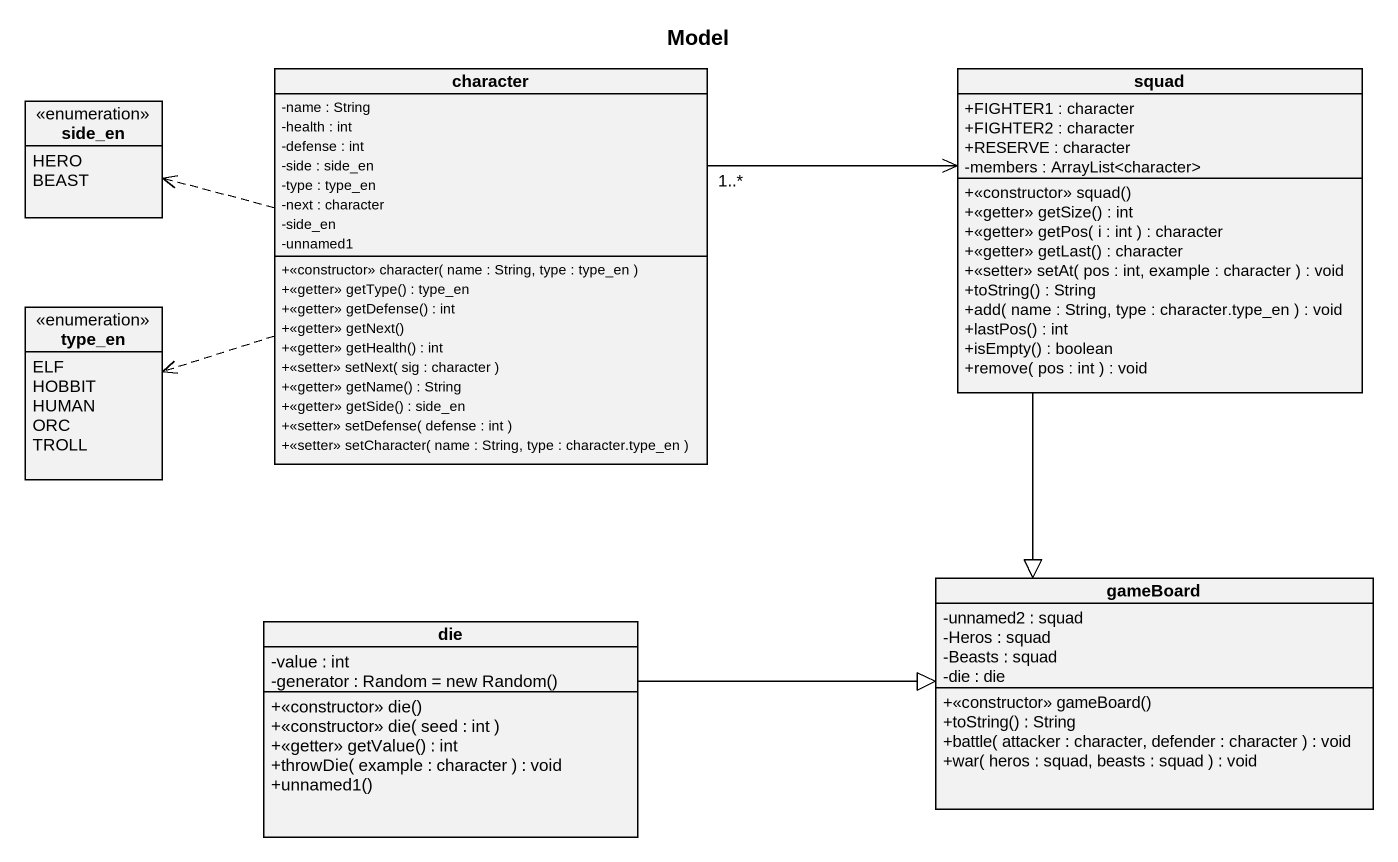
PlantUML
@startuml
title Model
hide circle
hide empty members
skinparam classAttributeIconSize 0
enum side_en {
  HERO
  BEAST
}
class character {
  -name : String
  -health : int
  -defense : int
  -side : side_en
  -type : type_en
  -next : character
  -side_en
  -unnamed1
  +<<constructor>> character( name : String, type : type_en )
  +<<getter>> getType() : type_en
  +<<getter>> getDefense() : int
  +<<getter>> getNext()
  +<<getter>> getHealth() : int
  +<<setter>> setNext( sig : character )
  +<<getter>> getName() : String
  +<<getter>> getSide() : side_en
  +<<setter>> setDefense( defense : int )
  +<<setter>> setCharacter( name : String, type : character.type_en )
}
class squad {
  +FIGHTER1 : character
  +FIGHTER2 : character
  +RESERVE : character
  -members : ArrayList<character>
  +<<constructor>> squad()
  +<<getter>> getSize() : int
  +<<getter>> getPos( i : int ) : character
  +<<getter>> getLast() : character
  +<<setter>> setAt( pos : int, example : character ) : void
  +toString() : String
  +add( name : String, type : character.type_en ) : void
  +lastPos() : int
  +isEmpty() : boolean
  +remove( pos : int ) : void
}
enum type_en {
  ELF
  HOBBIT
  HUMAN
  ORC
  TROLL
}
class gameBoard {
  -unnamed2 : squad
  -Heros : squad
  -Beasts : squad
  -die : die
  +<<constructor>> gameBoard()
  +toString() : String
  +battle( attacker : character, defender : character ) : void
  +war( heros : squad, beasts : squad ) : void
}
class die {
  -value : int
  {field} -generator : Random = new Random()
  +<<constructor>> die()
  +<<constructor>> die( seed : int )
  +<<getter>> getValue() : int
  +throwDie( example : character ) : void
  +unnamed1()
}
character .left.> side_en
character "1..*" -right-> squad
character .left.> type_en
squad --|> gameBoard
die -right-|> gameBoard
@enduml
